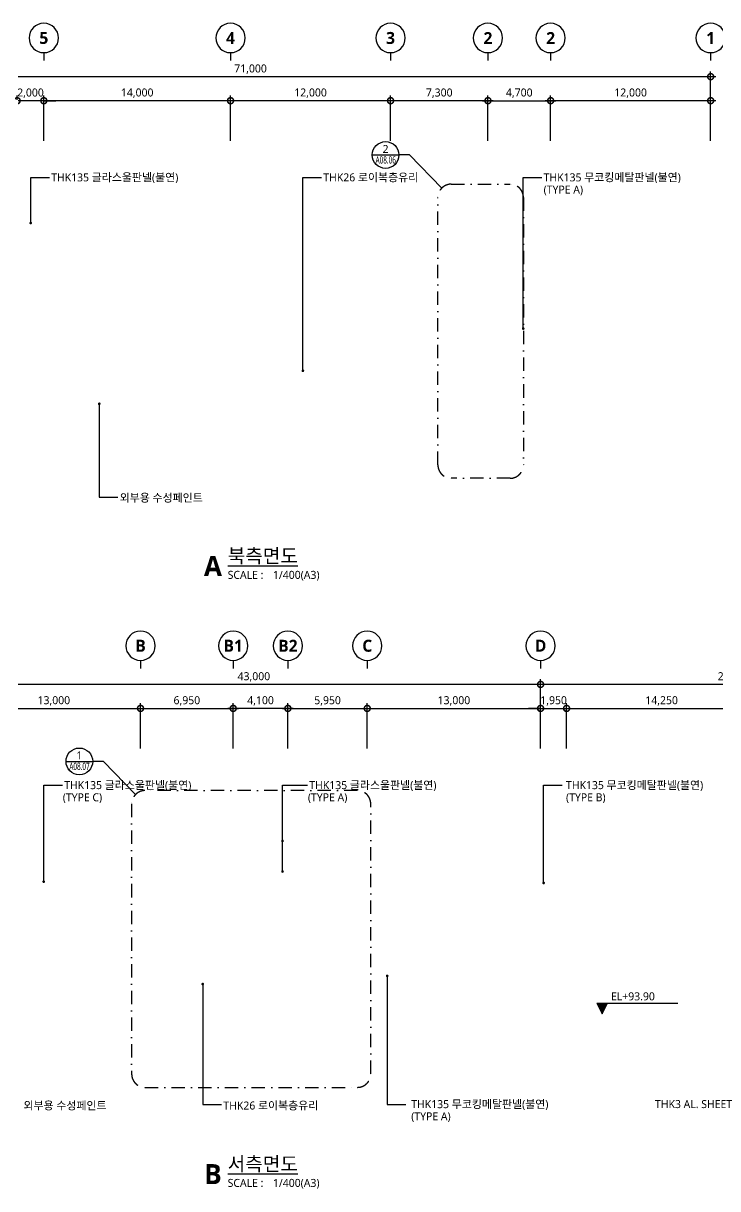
# Model space of a CAD drawing. Header units: millimetres. Extents: x 13413 to 329391, y 5875 to 100395.
# Drawn here: x 228911 to 280979, y 13047 to 100395 of the extents above; entities that cross this region are included whole.
import ezdxf
from ezdxf.enums import TextEntityAlignment as Align

# ---------------------------------------------------------------- set-up
doc = ezdxf.new("R2010")
doc.units = ezdxf.units.MM
doc.header["$LTSCALE"] = 200
doc.linetypes.add('DASHDOT-GAUN', pattern=[10, 5, -2.5, 0, -2.5])
doc.layers.get('DEFPOINTS').update_dxf_attribs({"color": 137})
for name, color, linetype in [('DIM', 7, 'Continuous'), ('SYM', 6, 'Continuous'), ('SYM-BUB', 3, 'Continuous'), ('SYM-LEAD', 6, 'Continuous'), ('SYM-LEVEL', 7, 'Continuous'), ('XR-ELEV$0$TEXT', 3, 'Continuous')]:
    doc.layers.add(name, color=color, linetype=linetype)
doc.styles.add('$0$스타일1', font='malgun.ttf')
doc.styles.add('XR-ELEV$0$스타일1', font='malgun.ttf')
doc.styles.add('맑은고딕B', font='malgunbd.ttf')
doc.styles.add('스타일1', font='malgun.ttf')
doc.dimstyles.new('CJA', dxfattribs={"dimscale": 300, "dimtxt": 2.7, "dimasz": 1, "dimexe": 2, "dimexo": 3, "dimgap": 1, "dimtad": 1, "dimdec": 0, "dimzin": 1, "dimdsep": 46, "dimlunit": 6, "dimtxsty": '$0$스타일1', "dimblk": 'CJDOT', "dimcen": 0.09, "dimdle": 1, "dimclrd": 256, "dimclre": 256, "dimclrt": 3, "dimadec": 0, "dimazin": 0, "dimtfac": 1, "dimtdec": 0, "dimtix": 1, "dimtmove": 2, "dimatfit": 3, "dimldrblk": 'CJDOT', "dimfxl": 1, "dimtolj": 1, "dimtzin": 1, "dimarcsym": 0})
doc.dimstyles.new('DIM-QD 1', dxfattribs={"dimtxt": 3, "dimasz": 1.5, "dimexe": 1, "dimexo": 0, "dimgap": 1, "dimtad": 1, "dimdec": 3, "dimdsep": 46, "dimlunit": 6, "dimtxsty": '$0$스타일1', "dimblk1": 'ARCHTICK', "dimblk2": 'ARCHTICK', "dimsah": 1, "dimcen": 0, "dimclrd": 256, "dimclre": 256, "dimclrt": 3, "dimazin": 2, "dimtfac": 1, "dimtdec": 3, "dimtix": 1, "dimtmove": 2, "dimatfit": 3, "dimldrblk": 'ARCHTICK', "dimfxl": 1, "dimtolj": 1, "dimtzin": 0, "dimarcsym": 0})

# ---------------------------------------------------------------- blocks, each defined once
blk = doc.blocks.new('_DotSmall')
at = {"color": 0, "linetype": 'ByBlock', "const_width": 0.5}
blk.add_lwpolyline([(-0.0625, 0, 1), (0.0625, 0, 1)], format="xyb", close=True, dxfattribs=at)
blk = doc.blocks.new('*D18')
at = {"layer": 'DEFPOINTS', "color": 0, "transparency": 16777216}
for p in [(224700, 50844), (224700, 45444), (267700, 45444)]:
    blk.add_point(p, dxfattribs=at)
at = {"layer": 'DIM', "color": 7, "lineweight": -2, "transparency": 16777216}
for p, q in [((268100, 50844), (224300, 50844)), ((224700, 46044), (224700, 51244)), ((267700, 46044), (267700, 51244))]:
    blk.add_line(p, q, dxfattribs=at)
at = {"layer": 'DIM', "color": 7, "lineweight": -2, "transparency": 16777216, "xscale": 900, "yscale": 900, "zscale": 900, "rotation": 180}
blk.add_blockref('_DotSmall', (224700, 50844), dxfattribs=at)
at = {"layer": 'DIM', "color": 7, "lineweight": -2, "transparency": 16777216, "xscale": 900, "yscale": 900, "zscale": 900}
blk.add_blockref('_DotSmall', (267700, 50844), dxfattribs=at)
at = {"layer": 'DIM', "color": 3, "transparency": 16777216, "insert": (246200, 51404), "char_height": 600, "attachment_point": 5, "style": '$0$스타일1'}
blk.add_mtext('\\A1;43,000', dxfattribs=at)
blk = doc.blocks.new('CJDOT')
blk.add_line((-2, 0), (2, 0))
at = {"const_width": 0.5}
blk.add_lwpolyline([(-0.25, 0, 1), (0.25, 0, 1)], format="xyb", close=True, dxfattribs=at)
blk = doc.blocks.new('*D19')
at = {"layer": 'DEFPOINTS', "color": 0, "transparency": 16777216}
for p in [(237700, 49044), (224700, 45444), (237700, 45444)]:
    blk.add_point(p, dxfattribs=at)
at = {"layer": 'DIM', "color": 7, "lineweight": -2, "transparency": 16777216}
for p, q in [((224300, 49044), (238100, 49044)), ((224700, 46044), (224700, 49444)), ((237700, 46044), (237700, 49444))]:
    blk.add_line(p, q, dxfattribs=at)
at = {"layer": 'DIM', "color": 7, "lineweight": -2, "transparency": 16777216, "xscale": 900, "yscale": 900, "zscale": 900, "rotation": 180}
blk.add_blockref('_DotSmall', (224700, 49044), dxfattribs=at)
at = {"layer": 'DIM', "color": 7, "lineweight": -2, "transparency": 16777216, "xscale": 900, "yscale": 900, "zscale": 900}
blk.add_blockref('_DotSmall', (237700, 49044), dxfattribs=at)
at = {"layer": 'DIM', "color": 3, "transparency": 16777216, "insert": (231200, 49606), "char_height": 600, "attachment_point": 5, "style": '$0$스타일1'}
blk.add_mtext('\\A1;13,000', dxfattribs=at)
blk = doc.blocks.new('*D20')
at = {"layer": 'DEFPOINTS', "color": 0, "transparency": 16777216}
for p in [(244650, 49044), (237700, 45444), (244650, 45444)]:
    blk.add_point(p, dxfattribs=at)
at = {"layer": 'DIM', "color": 7, "lineweight": -2, "transparency": 16777216}
for p, q in [((237300, 49044), (245050, 49044)), ((237700, 46044), (237700, 49444)), ((244650, 46044), (244650, 49444))]:
    blk.add_line(p, q, dxfattribs=at)
at = {"layer": 'DIM', "color": 7, "lineweight": -2, "transparency": 16777216, "xscale": 900, "yscale": 900, "zscale": 900, "rotation": 180}
blk.add_blockref('_DotSmall', (237700, 49044), dxfattribs=at)
at = {"layer": 'DIM', "color": 7, "lineweight": -2, "transparency": 16777216, "xscale": 900, "yscale": 900, "zscale": 900}
blk.add_blockref('_DotSmall', (244650, 49044), dxfattribs=at)
at = {"layer": 'DIM', "color": 3, "transparency": 16777216, "insert": (241175, 49604), "char_height": 600, "attachment_point": 5, "style": '$0$스타일1'}
blk.add_mtext('\\A1;6,950', dxfattribs=at)
blk = doc.blocks.new('*D21')
at = {"layer": 'DEFPOINTS', "color": 0, "transparency": 16777216}
for p in [(267700, 49044), (254700, 45444), (267700, 45444)]:
    blk.add_point(p, dxfattribs=at)
at = {"layer": 'DIM', "color": 7, "lineweight": -2, "transparency": 16777216}
for p, q in [((254300, 49044), (268100, 49044)), ((254700, 46044), (254700, 49444)), ((267700, 46044), (267700, 49444))]:
    blk.add_line(p, q, dxfattribs=at)
at = {"layer": 'DIM', "color": 7, "lineweight": -2, "transparency": 16777216, "xscale": 900, "yscale": 900, "zscale": 900, "rotation": 180}
blk.add_blockref('_DotSmall', (254700, 49044), dxfattribs=at)
at = {"layer": 'DIM', "color": 7, "lineweight": -2, "transparency": 16777216, "xscale": 900, "yscale": 900, "zscale": 900}
blk.add_blockref('_DotSmall', (267700, 49044), dxfattribs=at)
at = {"layer": 'DIM', "color": 3, "transparency": 16777216, "insert": (261200, 49606), "char_height": 600, "attachment_point": 5, "style": '$0$스타일1'}
blk.add_mtext('\\A1;13,000', dxfattribs=at)
blk = doc.blocks.new('NEW_BUB')
at = {"layer": 'SYM-BUB', "color": 6}
blk.add_line((0, 3), (0, 0), dxfattribs=at)
blk.add_circle((0, 8.5), 5.5, dxfattribs=at)
at = {"layer": 'SYM-BUB', "color": 3, "style": '맑은고딕B'}
blk.add_attdef('X', text='', height=4.5, dxfattribs=at).set_placement((0, 8.5), align=Align.MIDDLE)
blk = doc.blocks.new('*D31')
at = {"layer": 'DEFPOINTS', "color": 0, "transparency": 16777216}
for p in [(209450, 96395), (209450, 90995), (280450, 90995)]:
    blk.add_point(p, dxfattribs=at)
at = {"layer": 'DIM', "color": 7, "lineweight": -2, "transparency": 16777216}
for p, q in [((280850, 96395), (209050, 96395)), ((209450, 91595), (209450, 96795)), ((280450, 91595), (280450, 96795))]:
    blk.add_line(p, q, dxfattribs=at)
at = {"layer": 'DIM', "color": 7, "lineweight": -2, "transparency": 16777216, "xscale": 900, "yscale": 900, "zscale": 900, "rotation": 180}
blk.add_blockref('_DotSmall', (209450, 96395), dxfattribs=at)
at = {"layer": 'DIM', "color": 7, "lineweight": -2, "transparency": 16777216, "xscale": 900, "yscale": 900, "zscale": 900}
blk.add_blockref('_DotSmall', (280450, 96395), dxfattribs=at)
at = {"layer": 'DIM', "color": 3, "transparency": 16777216, "insert": (245950, 96957), "char_height": 600, "attachment_point": 5, "style": '스타일1'}
blk.add_mtext('\\A1;71,000', dxfattribs=at)
blk = doc.blocks.new('*D32')
at = {"layer": 'DEFPOINTS', "color": 0, "transparency": 16777216}
for p in [(268450, 94595), (268450, 90995), (280450, 90995)]:
    blk.add_point(p, dxfattribs=at)
at = {"layer": 'DIM', "color": 7, "lineweight": -2, "transparency": 16777216}
for p, q in [((280850, 94595), (268050, 94595)), ((268450, 91595), (268450, 94995)), ((280450, 91595), (280450, 94995))]:
    blk.add_line(p, q, dxfattribs=at)
at = {"layer": 'DIM', "color": 7, "lineweight": -2, "transparency": 16777216, "xscale": 900, "yscale": 900, "zscale": 900, "rotation": 180}
blk.add_blockref('_DotSmall', (268450, 94595), dxfattribs=at)
at = {"layer": 'DIM', "color": 7, "lineweight": -2, "transparency": 16777216, "xscale": 900, "yscale": 900, "zscale": 900}
blk.add_blockref('_DotSmall', (280450, 94595), dxfattribs=at)
at = {"layer": 'DIM', "color": 3, "transparency": 16777216, "insert": (274450, 95157), "char_height": 600, "attachment_point": 5, "style": '스타일1'}
blk.add_mtext('\\A1;12,000', dxfattribs=at)
blk = doc.blocks.new('*D33')
at = {"layer": 'DEFPOINTS', "color": 0, "transparency": 16777216}
for p in [(256450, 94595), (256450, 90995), (263750, 90995)]:
    blk.add_point(p, dxfattribs=at)
at = {"layer": 'DIM', "color": 7, "lineweight": -2, "transparency": 16777216}
for p, q in [((264150, 94595), (256050, 94595)), ((256450, 91595), (256450, 94995)), ((263750, 91595), (263750, 94995))]:
    blk.add_line(p, q, dxfattribs=at)
at = {"layer": 'DIM', "color": 7, "lineweight": -2, "transparency": 16777216, "xscale": 900, "yscale": 900, "zscale": 900, "rotation": 180}
blk.add_blockref('_DotSmall', (256450, 94595), dxfattribs=at)
at = {"layer": 'DIM', "color": 7, "lineweight": -2, "transparency": 16777216, "xscale": 900, "yscale": 900, "zscale": 900}
blk.add_blockref('_DotSmall', (263750, 94595), dxfattribs=at)
at = {"layer": 'DIM', "color": 3, "transparency": 16777216, "insert": (260100, 95155), "char_height": 600, "attachment_point": 5, "style": '스타일1'}
blk.add_mtext('\\A1;7,300', dxfattribs=at)
blk = doc.blocks.new('*D34')
at = {"layer": 'DEFPOINTS', "color": 0, "transparency": 16777216}
for p in [(244450, 94595), (244450, 90995), (256450, 90995)]:
    blk.add_point(p, dxfattribs=at)
at = {"layer": 'DIM', "color": 7, "lineweight": -2, "transparency": 16777216}
for p, q in [((256850, 94595), (244050, 94595)), ((244450, 91595), (244450, 94995)), ((256450, 91595), (256450, 94995))]:
    blk.add_line(p, q, dxfattribs=at)
at = {"layer": 'DIM', "color": 7, "lineweight": -2, "transparency": 16777216, "xscale": 900, "yscale": 900, "zscale": 900, "rotation": 180}
blk.add_blockref('_DotSmall', (244450, 94595), dxfattribs=at)
at = {"layer": 'DIM', "color": 7, "lineweight": -2, "transparency": 16777216, "xscale": 900, "yscale": 900, "zscale": 900}
blk.add_blockref('_DotSmall', (256450, 94595), dxfattribs=at)
at = {"layer": 'DIM', "color": 3, "transparency": 16777216, "insert": (250450, 95157), "char_height": 600, "attachment_point": 5, "style": '스타일1'}
blk.add_mtext('\\A1;12,000', dxfattribs=at)
blk = doc.blocks.new('*D36')
at = {"layer": 'DEFPOINTS', "color": 0, "transparency": 16777216}
for p in [(230450, 94595), (230450, 90995), (244450, 90995)]:
    blk.add_point(p, dxfattribs=at)
at = {"layer": 'DIM', "color": 7, "lineweight": -2, "transparency": 16777216}
for p, q in [((244850, 94595), (230050, 94595)), ((230450, 91595), (230450, 94995)), ((244450, 91595), (244450, 94995))]:
    blk.add_line(p, q, dxfattribs=at)
at = {"layer": 'DIM', "color": 7, "lineweight": -2, "transparency": 16777216, "xscale": 900, "yscale": 900, "zscale": 900, "rotation": 180}
blk.add_blockref('_DotSmall', (230450, 94595), dxfattribs=at)
at = {"layer": 'DIM', "color": 7, "lineweight": -2, "transparency": 16777216, "xscale": 900, "yscale": 900, "zscale": 900}
blk.add_blockref('_DotSmall', (244450, 94595), dxfattribs=at)
at = {"layer": 'DIM', "color": 3, "transparency": 16777216, "insert": (237450, 95157), "char_height": 600, "attachment_point": 5, "style": '스타일1'}
blk.add_mtext('\\A1;14,000', dxfattribs=at)
blk = doc.blocks.new('LEVEL2')
at = {"layer": 'SYM-LEVEL'}
blk.add_hatch(color=6, dxfattribs=at).paths.add_polyline_path([(2, 4), (-2, 4), (0, 0)])
at = {"layer": 'SYM-LEVEL', "color": 6}
for p, q in [((-2, 4), (6.35, 4)), ((-2, 4), (0, 0)), ((0, 0), (2, 4)), ((5.68, 4), (28.41, 4))]:
    blk.add_line(p, q, dxfattribs=at)
at = {"layer": 'SYM-LEVEL', "color": 3, "style": '스타일1'}
for tag, p in [('1층-바닥마감', (3.37, 5.11)), ('EL-+100', (3.37, 0.07))]:
    blk.add_attdef(tag, p, '', height=3, dxfattribs=at)
blk = doc.blocks.new('_ARCHTICK')
at = {"color": 0, "linetype": 'ByBlock', "const_width": 0.15}
blk.add_lwpolyline([(-0.5, -0.5), (0.5, 0.5)], dxfattribs=at)
blk = doc.blocks.new('dwgtitle')
at = {"layer": 'SYM', "color": 3, "style": '스타일1'}
blk.add_text('SCALE :', height=4, dxfattribs=at).set_placement((12.25, -1.4))
for tag, p, height in [('%%UTITLE', (12.25, 6.59), 7), ('1/100', (34.89, -1.4), 4)]:
    blk.add_attdef(tag, p, '', height=height, dxfattribs=at)
at = {"layer": 'SYM', "color": 6, "style": '맑은고딕B'}
blk.add_attdef('A', text='', height=10, dxfattribs=at).set_placement((4.89, 5), align=Align.MIDDLE)
blk = doc.blocks.new('DET1')
at = {"layer": 'SYM', "color": 6}
blk.add_line((0, 0), (10, 0), dxfattribs=at)
blk.add_circle((5, 0), 5, dxfattribs=at)
at = {"layer": 'SYM', "color": 3, "style": '스타일1'}
blk.add_attdef('1', text='', height=3, dxfattribs=at).set_placement((5, 2.25), align=Align.MIDDLE)
at = {"layer": 'SYM', "color": 3, "style": '스타일1', "width": 0.84071}
blk.add_attdef('A2.01', text='', height=2.7, dxfattribs=at).set_placement((1.24, -3.19), (9.23, -3.19), align=Align.FIT)
blk = doc.blocks.new('*D89')
at = {"layer": 'DEFPOINTS', "color": 0, "transparency": 16777216}
for p in [(268450, 94595), (263750, 90995), (268450, 90995)]:
    blk.add_point(p, dxfattribs=at)
at = {"layer": 'DIM', "color": 7, "lineweight": -2, "transparency": 16777216}
for p, q in [((263350, 94595), (268850, 94595)), ((263750, 91595), (263750, 94995)), ((268450, 91595), (268450, 94995))]:
    blk.add_line(p, q, dxfattribs=at)
at = {"layer": 'DIM', "color": 7, "lineweight": -2, "transparency": 16777216, "xscale": 900, "yscale": 900, "zscale": 900, "rotation": 180}
blk.add_blockref('_DotSmall', (263750, 94595), dxfattribs=at)
at = {"layer": 'DIM', "color": 7, "lineweight": -2, "transparency": 16777216, "xscale": 900, "yscale": 900, "zscale": 900}
blk.add_blockref('_DotSmall', (268450, 94595), dxfattribs=at)
at = {"layer": 'DIM', "color": 3, "transparency": 16777216, "insert": (266100, 95155), "char_height": 600, "attachment_point": 5, "style": '스타일1'}
blk.add_mtext('\\A1;4,700', dxfattribs=at)
blk = doc.blocks.new('*D90')
at = {"layer": 'DEFPOINTS', "color": 0, "transparency": 16777216}
for p in [(228450, 94595), (228450, 90995), (230450, 90995)]:
    blk.add_point(p, dxfattribs=at)
at = {"layer": 'DIM', "color": 7, "lineweight": -2, "transparency": 16777216}
for p, q in [((228450, 94595), (227550, 94595)), ((228450, 91595), (228450, 94995)), ((230450, 94595), (228450, 94595)), ((230450, 91595), (230450, 94995)), ((230450, 94595), (231350, 94595))]:
    blk.add_line(p, q, dxfattribs=at)
at = {"layer": 'DIM', "color": 7, "lineweight": -2, "transparency": 16777216, "xscale": 900, "yscale": 900, "zscale": 900}
blk.add_blockref('_DotSmall', (228450, 94595), dxfattribs=at)
at = {"layer": 'DIM', "color": 7, "lineweight": -2, "transparency": 16777216, "xscale": 900, "yscale": 900, "zscale": 900, "rotation": 180}
blk.add_blockref('_DotSmall', (230450, 94595), dxfattribs=at)
at = {"layer": 'DIM', "color": 3, "transparency": 16777216, "insert": (229450, 95155), "char_height": 600, "attachment_point": 5, "style": '스타일1'}
blk.add_mtext('\\A1;2,000', dxfattribs=at)
blk = doc.blocks.new('*D93')
at = {"layer": 'DEFPOINTS', "color": 0, "transparency": 16777216}
for p in [(244650, 49044), (244650, 45444), (248750, 45444)]:
    blk.add_point(p, dxfattribs=at)
at = {"layer": 'DIM', "color": 7, "lineweight": -2, "transparency": 16777216}
for p, q in [((249150, 49044), (244250, 49044)), ((244650, 46044), (244650, 49444)), ((248750, 46044), (248750, 49444))]:
    blk.add_line(p, q, dxfattribs=at)
at = {"layer": 'DIM', "color": 7, "lineweight": -2, "transparency": 16777216, "xscale": 900, "yscale": 900, "zscale": 900, "rotation": 180}
blk.add_blockref('_DotSmall', (244650, 49044), dxfattribs=at)
at = {"layer": 'DIM', "color": 7, "lineweight": -2, "transparency": 16777216, "xscale": 900, "yscale": 900, "zscale": 900}
blk.add_blockref('_DotSmall', (248750, 49044), dxfattribs=at)
at = {"layer": 'DIM', "color": 3, "transparency": 16777216, "insert": (246700, 49606), "char_height": 600, "attachment_point": 5, "style": '$0$스타일1'}
blk.add_mtext('\\A1;4,100', dxfattribs=at)
blk = doc.blocks.new('*D94')
at = {"layer": 'DEFPOINTS', "color": 0, "transparency": 16777216}
for p in [(254700, 49044), (248750, 45444), (254700, 45444)]:
    blk.add_point(p, dxfattribs=at)
at = {"layer": 'DIM', "color": 7, "lineweight": -2, "transparency": 16777216}
for p, q in [((248350, 49044), (255100, 49044)), ((248750, 46044), (248750, 49444)), ((254700, 46044), (254700, 49444))]:
    blk.add_line(p, q, dxfattribs=at)
at = {"layer": 'DIM', "color": 7, "lineweight": -2, "transparency": 16777216, "xscale": 900, "yscale": 900, "zscale": 900, "rotation": 180}
blk.add_blockref('_DotSmall', (248750, 49044), dxfattribs=at)
at = {"layer": 'DIM', "color": 7, "lineweight": -2, "transparency": 16777216, "xscale": 900, "yscale": 900, "zscale": 900}
blk.add_blockref('_DotSmall', (254700, 49044), dxfattribs=at)
at = {"layer": 'DIM', "color": 3, "transparency": 16777216, "insert": (251725, 49604), "char_height": 600, "attachment_point": 5, "style": '$0$스타일1'}
blk.add_mtext('\\A1;5,950', dxfattribs=at)
blk = doc.blocks.new('*D98')
at = {"layer": 'DEFPOINTS', "color": 0, "transparency": 16777216}
for p in [(267700, 50844), (267700, 45444), (296700, 45444)]:
    blk.add_point(p, dxfattribs=at)
at = {"layer": 'DIM', "color": 7, "lineweight": -2, "transparency": 16777216}
for p, q in [((297100, 50844), (267300, 50844)), ((267700, 46044), (267700, 51244)), ((296700, 46044), (296700, 51244))]:
    blk.add_line(p, q, dxfattribs=at)
at = {"layer": 'DIM', "color": 7, "lineweight": -2, "transparency": 16777216, "xscale": 900, "yscale": 900, "zscale": 900, "rotation": 180}
blk.add_blockref('_DotSmall', (267700, 50844), dxfattribs=at)
at = {"layer": 'DIM', "color": 7, "lineweight": -2, "transparency": 16777216, "xscale": 900, "yscale": 900, "zscale": 900}
blk.add_blockref('_DotSmall', (296700, 50844), dxfattribs=at)
at = {"layer": 'DIM', "color": 3, "transparency": 16777216, "insert": (282200, 51404), "char_height": 600, "attachment_point": 5, "style": '$0$스타일1'}
blk.add_mtext('\\A1;29,000', dxfattribs=at)
blk = doc.blocks.new('*D99')
at = {"layer": 'DEFPOINTS', "color": 0, "transparency": 16777216}
for p in [(269650, 49044), (267700, 45444), (269650, 45444)]:
    blk.add_point(p, dxfattribs=at)
at = {"layer": 'DIM', "color": 7, "lineweight": -2, "transparency": 16777216}
for p, q in [((267700, 49044), (266800, 49044)), ((267700, 46044), (267700, 49444)), ((267700, 49044), (269650, 49044)), ((269650, 46044), (269650, 49444)), ((269650, 49044), (270550, 49044))]:
    blk.add_line(p, q, dxfattribs=at)
at = {"layer": 'DIM', "color": 7, "lineweight": -2, "transparency": 16777216, "xscale": 900, "yscale": 900, "zscale": 900}
blk.add_blockref('_DotSmall', (267700, 49044), dxfattribs=at)
at = {"layer": 'DIM', "color": 7, "lineweight": -2, "transparency": 16777216, "xscale": 900, "yscale": 900, "zscale": 900, "rotation": 180}
blk.add_blockref('_DotSmall', (269650, 49044), dxfattribs=at)
at = {"layer": 'DIM', "color": 3, "transparency": 16777216, "insert": (268675, 49606), "char_height": 600, "attachment_point": 5, "style": '$0$스타일1'}
blk.add_mtext('\\A1;1,950', dxfattribs=at)
blk = doc.blocks.new('*D100')
at = {"layer": 'DEFPOINTS', "color": 0, "transparency": 16777216}
for p in [(283900, 49044), (269650, 45444), (283900, 45444)]:
    blk.add_point(p, dxfattribs=at)
at = {"layer": 'DIM', "color": 7, "lineweight": -2, "transparency": 16777216}
for p, q in [((269250, 49044), (284300, 49044)), ((269650, 46044), (269650, 49444)), ((283900, 46044), (283900, 49444))]:
    blk.add_line(p, q, dxfattribs=at)
at = {"layer": 'DIM', "color": 7, "lineweight": -2, "transparency": 16777216, "xscale": 900, "yscale": 900, "zscale": 900, "rotation": 180}
blk.add_blockref('_DotSmall', (269650, 49044), dxfattribs=at)
at = {"layer": 'DIM', "color": 7, "lineweight": -2, "transparency": 16777216, "xscale": 900, "yscale": 900, "zscale": 900}
blk.add_blockref('_DotSmall', (283900, 49044), dxfattribs=at)
at = {"layer": 'DIM', "color": 3, "transparency": 16777216, "insert": (276775, 49606), "char_height": 600, "attachment_point": 5, "style": '$0$스타일1'}
blk.add_mtext('\\A1;14,250', dxfattribs=at)

msp = doc.modelspace()

# ---------------------------------------------------------------- linework, layer by layer
at = {"layer": 'SYM', "color": 6}
for points in [[(260288.9, 88043.4), (257875.6, 90524.8), (257075.6, 90524.8)], [(237326.7, 42592.1), (234913.4, 45073.5), (234113.4, 45073.5)]]:
    msp.add_lwpolyline(points, dxfattribs=at)
at = {"layer": 'SYM', "color": 3, "linetype": 'DASHDOT-GAUN'}
for points in [[(260996, 88336.3), (265412.7, 88336.3, -0.4142136), (266412.7, 87336.3), (266412.7, 67294.9, -0.4142136), (265412.7, 66294.9), (260996, 66294.9, -0.4142136), (259996, 67294.9), (259996, 87336.3, -0.4142136)], [(238033.8, 20643.6), (253967.2, 20643.6, 0.4142136), (254967.2, 21643.6), (254967.2, 41885, 0.4142136), (253967.2, 42885), (238033.8, 42885, 0.4142136), (237033.8, 41885), (237033.8, 21643.6, 0.4142136)]]:
    msp.add_lwpolyline(points, format="xyb", close=True, dxfattribs=at)

# ---------------------------------------------------------------- block references
ref = msp.add_blockref('DET1', (255075.6, 90524.8), dxfattribs=dict(xscale=200.0000000000001, yscale=200.0000000000001, zscale=200.0000000000001))
ref.add_attrib('A2.01', 'A08.06', dxfattribs={"layer": 'SYM', "color": 3, "height": 540, "style": '스타일1', "width": 0.658498}).set_placement((255324.5, 89886.8), (256848.3, 89886.8), align=Align.FIT)
ref.add_attrib('1', '2', dxfattribs={"layer": 'SYM', "color": 3, "height": 600, "style": '스타일1'}).set_placement((256075.6, 90974.8), align=Align.MIDDLE)
ref = msp.add_blockref('DET1', (232113.4, 45073.5), dxfattribs=dict(xscale=200.0000000000001, yscale=200.0000000000001, zscale=200.0000000000001))
ref.add_attrib('A2.01', 'A08.07', dxfattribs={"layer": 'SYM', "color": 3, "height": 540, "style": '스타일1', "width": 0.658498}).set_placement((232362.2, 44435.5), (233886.1, 44435.5), align=Align.FIT)
ref.add_attrib('1', '1', dxfattribs={"layer": 'SYM', "color": 3, "height": 600, "style": '스타일1'}).set_placement((233113.4, 45523.5), align=Align.MIDDLE)
at = {"layer": 'SYM', "xscale": 150, "yscale": 150, "zscale": 150}
for p, values in [((242397.4, 58964), {'%%UTITLE': '%%u북측면도', '1/100': '1/400(A3)', 'A': 'A'}), ((242397.4, 13389.3), {'%%UTITLE': '%%u서측면도', '1/100': '1/400(A3)', 'A': 'B'})]:
    msp.add_blockref('dwgtitle', p, dxfattribs=at).add_auto_attribs(values)
at = {"layer": 'SYM-BUB'}
ref = msp.add_blockref('NEW_BUB', (230450, 97594.9), dxfattribs=dict(at, xscale=-200.0000000000001, yscale=200.0000000000001, zscale=200.0000000000001))
ref.add_attrib('X', '5', dxfattribs={"color": 3, "height": 900, "style": '맑은고딕B'}).set_placement((230450, 99294.9), align=Align.MIDDLE)
ref = msp.add_blockref('NEW_BUB', (244450, 97594.9), dxfattribs=dict(at, xscale=-200.0000000000001, yscale=200.0000000000001, zscale=200.0000000000001))
ref.add_attrib('X', '4', dxfattribs={"color": 3, "height": 900, "style": '맑은고딕B'}).set_placement((244450, 99294.9), align=Align.MIDDLE)
ref = msp.add_blockref('NEW_BUB', (256450, 97594.9), dxfattribs=dict(at, xscale=-200.0000000000001, yscale=200.0000000000001, zscale=200.0000000000001))
ref.add_attrib('X', '3', dxfattribs={"color": 3, "height": 900, "style": '맑은고딕B'}).set_placement((256450, 99294.9), align=Align.MIDDLE)
ref = msp.add_blockref('NEW_BUB', (263750, 97594.9), dxfattribs=dict(at, xscale=-200.0000000000001, yscale=200.0000000000001, zscale=200.0000000000001))
ref.add_attrib('X', '2', dxfattribs={"color": 3, "height": 900, "style": '맑은고딕B'}).set_placement((263750, 99294.9), align=Align.MIDDLE)
ref = msp.add_blockref('NEW_BUB', (268450, 97594.9), dxfattribs=dict(at, xscale=-200.0000000000001, yscale=200.0000000000001, zscale=200.0000000000001))
ref.add_attrib('X', '2', dxfattribs={"color": 3, "height": 900, "style": '맑은고딕B'}).set_placement((268450, 99294.9), align=Align.MIDDLE)
ref = msp.add_blockref('NEW_BUB', (280450, 97594.9), dxfattribs=dict(at, xscale=-200.0000000000001, yscale=200.0000000000001, zscale=200.0000000000001))
ref.add_attrib('X', '1', dxfattribs={"color": 3, "height": 900, "style": '맑은고딕B'}).set_placement((280450, 99294.9), align=Align.MIDDLE)
ref = msp.add_blockref('NEW_BUB', (237700, 52043.6), dxfattribs=dict(at, xscale=-200.0000000000001, yscale=200.0000000000001, zscale=200.0000000000001))
ref.add_attrib('X', 'B', dxfattribs={"color": 3, "height": 900, "style": '맑은고딕B'}).set_placement((237700, 53743.6), align=Align.MIDDLE)
ref = msp.add_blockref('NEW_BUB', (244650, 52043.6), dxfattribs=dict(at, xscale=-200.0000000000001, yscale=200.0000000000001, zscale=200.0000000000001))
ref.add_attrib('X', 'B1', dxfattribs={"color": 3, "height": 900, "style": '맑은고딕B'}).set_placement((244650, 53743.6), align=Align.MIDDLE)
ref = msp.add_blockref('NEW_BUB', (248750, 52043.6), dxfattribs=dict(at, xscale=-200.0000000000001, yscale=200.0000000000001, zscale=200.0000000000001))
ref.add_attrib('X', 'B2', dxfattribs={"color": 3, "height": 900, "style": '맑은고딕B'}).set_placement((248750, 53743.6), align=Align.MIDDLE)
ref = msp.add_blockref('NEW_BUB', (254700, 52043.6), dxfattribs=dict(at, xscale=-200.0000000000001, yscale=200.0000000000001, zscale=200.0000000000001))
ref.add_attrib('X', 'C', dxfattribs={"color": 3, "height": 900, "style": '맑은고딕B'}).set_placement((254700, 53743.6), align=Align.MIDDLE)
ref = msp.add_blockref('NEW_BUB', (267700, 52043.6), dxfattribs=dict(at, xscale=-200.0000000000001, yscale=200.0000000000001, zscale=200.0000000000001))
ref.add_attrib('X', 'D', dxfattribs={"color": 3, "height": 900, "style": '맑은고딕B'}).set_placement((267700, 53743.6), align=Align.MIDDLE)
at = {"layer": 'SYM-LEVEL'}
ref = msp.add_blockref('LEVEL2', (272304.6, 26143.6), dxfattribs=dict(at, xscale=200.000000000167, yscale=200.000000000167, zscale=200.000000000167))
ref.add_attrib('1층-바닥마감', 'EL+93.90', (272978.8, 27164.7), dxfattribs={"color": 3, "height": 600, "style": '스타일1'})

# ---------------------------------------------------------------- texts
at = {"layer": 'XR-ELEV$0$TEXT', "color": 3, "style": 'XR-ELEV$0$스타일1'}
for s, p in [('THK135 글라스울판넬(불연)', (231000.9, 88546.8, 1)), ('THK26 로이복층유리', (251407.8, 88546.8, 1)), ('THK135 무코킹메탈판넬(불연)', (267927.5, 88546.8, 1)), ('(TYPE A)', (267927.5, 87633.9, 1)), ('외부용 수성페인트', (236140.6, 64531.6)), ('THK135 글라스울판넬(불연)', (231976, 42995.5, 1)), ('THK135 글라스울판넬(불연)', (250356.7, 42995.5, 1)), ('THK135 무코킹메탈판넬(불연)', (269607, 42995.5, 1)), ('(TYPE C)', (231871.9, 42082.6, 1)), ('(TYPE A)', (250252.6, 42082.6, 1)), ('(TYPE B)', (269607, 42082.6, 1)), ('외부용 수성페인트', (228926.3, 18980.3)), ('THK26 로이복층유리', (243914.4, 18980.3)), ('THK135 무코킹메탈판넬(불연)', (257998.7, 19084.2, 1)), ('THK3 AL. SHEET', (276278, 19088.9)), ('(TYPE A)', (257998.7, 18171.4, 1))]:
    msp.add_text(s, height=600, dxfattribs=at).set_placement(p)

# ---------------------------------------------------------------- dimensions: what is measured, and where the dimension line sits
at = {"layer": 'DIM'}
dim = msp.add_linear_dim(base=(209450, 96394.9), p1=(280450, 90994.9), p2=(209450, 90994.9), angle=0, dimstyle='CJA', override={"dimscale": 200, "dimtxt": 3, "dimasz": 4.5, "dimtxsty": '스타일1', "dimblk1": 'DotSmall', "dimblk2": 'DotSmall', "dimsah": 1, "dimdle": 2, "dimclrd": 7, "dimclre": 7}, dxfattribs=at)
dim.commit()
dim.dimension.update_dxf_attribs({"geometry": '*D31', "text_midpoint": (245950, 96956.9), "dimtype": 160})
for base, p1, p2, angle, override, picture, middle in [((228450, 94594.9), (230450, 90994.9), (228450, 90994.9), 180, {"dimscale": 200, "dimtxt": 3, "dimasz": 4.5, "dimtxsty": '스타일1', "dimblk1": 'DotSmall', "dimblk2": 'DotSmall', "dimsah": 1, "dimdle": 2, "dimclrd": 7, "dimclre": 7}, '*D90', (229450, 95155.3)), ((230450, 94594.9), (244450, 90994.9), (230450, 90994.9), 180, {"dimscale": 200, "dimtxt": 3, "dimasz": 4.5, "dimtxsty": '스타일1', "dimblk1": 'DotSmall', "dimblk2": 'DotSmall', "dimsah": 1, "dimdle": 2, "dimclrd": 7, "dimclre": 7}, '*D36', (237450, 95156.9)), ((244450, 94594.9), (256450, 90994.9), (244450, 90994.9), 0, {"dimscale": 200, "dimtxt": 3, "dimasz": 4.5, "dimtxsty": '스타일1', "dimblk1": 'DotSmall', "dimblk2": 'DotSmall', "dimsah": 1, "dimdle": 2, "dimclrd": 7, "dimclre": 7}, '*D34', (250450, 95156.9)), ((256450, 94594.9), (263750, 90994.9), (256450, 90994.9), 180, {"dimscale": 200, "dimtxt": 3, "dimasz": 4.5, "dimtxsty": '스타일1', "dimblk1": 'DotSmall', "dimblk2": 'DotSmall', "dimsah": 1, "dimdle": 2, "dimclrd": 7, "dimclre": 7}, '*D33', (260100, 95155.3)), ((268450, 94594.9), (263750, 90994.9), (268450, 90994.9), 0, {"dimscale": 200, "dimtxt": 3, "dimasz": 4.5, "dimtxsty": '스타일1', "dimblk1": 'DotSmall', "dimblk2": 'DotSmall', "dimsah": 1, "dimdle": 2, "dimclrd": 7, "dimclre": 7}, '*D89', (266100, 95155.3)), ((268450, 94594.9), (280450, 90994.9), (268450, 90994.9), 0, {"dimscale": 200, "dimtxt": 3, "dimasz": 4.5, "dimtxsty": '스타일1', "dimblk1": 'DotSmall', "dimblk2": 'DotSmall', "dimsah": 1, "dimdle": 2, "dimclrd": 7, "dimclre": 7}, '*D32', (274450, 95156.9)), ((237700, 49043.6), (224700, 45443.6), (237700, 45443.6), 180, {"dimscale": 200, "dimtxt": 3, "dimasz": 4.5, "dimblk1": 'DotSmall', "dimblk2": 'DotSmall', "dimsah": 1, "dimdle": 2, "dimclrd": 7, "dimclre": 7}, '*D19', (231200, 49605.6)), ((244650, 49043.6), (248750, 45443.6), (244650, 45443.6), 180, {"dimscale": 200, "dimtxt": 3, "dimasz": 4.5, "dimblk1": 'DotSmall', "dimblk2": 'DotSmall', "dimsah": 1, "dimdle": 2, "dimclrd": 7, "dimclre": 7}, '*D93', (246700, 49605.6)), ((254700, 49043.6), (248750, 45443.6), (254700, 45443.6), 0, {"dimscale": 200, "dimtxt": 3, "dimasz": 4.5, "dimblk1": 'DotSmall', "dimblk2": 'DotSmall', "dimsah": 1, "dimdle": 2, "dimclrd": 7, "dimclre": 7}, '*D94', (251725, 49604))]:
    dim = msp.add_linear_dim(base=base, p1=p1, p2=p2, angle=angle, dimstyle='CJA', override=override, dxfattribs=at)
    dim.commit()
    dim.dimension.update_dxf_attribs({"geometry": picture, "text_midpoint": middle})
for base, p1, p2, picture, middle in [((224700, 50843.6), (267700, 45443.6), (224700, 45443.6), '*D18', (246200, 51404)), ((267700, 50843.6), (296700, 45443.6), (267700, 45443.6), '*D98', (282200, 51404)), ((244650, 49043.6), (237700, 45443.6), (244650, 45443.6), '*D20', (241175, 49604)), ((267700, 49043.6), (254700, 45443.6), (267700, 45443.6), '*D21', (261200, 49605.6)), ((269650, 49043.6), (267700, 45443.6), (269650, 45443.6), '*D99', (268675, 49605.6)), ((283900, 49043.6), (269650, 45443.6), (283900, 45443.6), '*D100', (276775, 49605.6))]:
    dim = msp.add_linear_dim(base=base, p1=p1, p2=p2, dimstyle='CJA', override={"dimscale": 200, "dimtxt": 3, "dimasz": 4.5, "dimblk1": 'DotSmall', "dimblk2": 'DotSmall', "dimsah": 1, "dimdle": 2, "dimclrd": 7, "dimclre": 7}, dxfattribs=at)
    dim.commit()
    dim.dimension.update_dxf_attribs({"geometry": picture, "text_midpoint": middle})

# ---------------------------------------------------------------- leaders
at = {"layer": 'SYM-LEAD'}
for points in [[(229468.2, 85422.6, 1), (229468.2, 88849.9, 1), (230868.2, 88849.9, 1)], [(249875.1, 74351.9, 1), (249875.1, 88849.9, 1), (251275.1, 88849.9, 1)], [(266394.8, 77512.8, 1), (266394.8, 88849.9, 1), (267794.8, 88849.9, 1)], [(234607.9, 71877.7), (234607.9, 64868), (236007.9, 64868)], [(230443.3, 36060.8, 1), (230443.3, 43298.6, 1), (231843.3, 43298.6, 1)], [(248346.8, 39108.1, 1), (248346.8, 43298.6, 1), (250224, 43298.6, 1)], [(248346.8, 36818.8, 1), (248346.8, 41009.3, 1), (248346.8, 43298.6, 1)], [(267924.5, 35961, 1), (267924.5, 43298.6, 1), (269324.5, 43298.6, 1)], [(256196.8, 28995.6, 1), (256196.8, 19362.6, 1), (257596.8, 19362.6, 1)], [(242365.7, 28385.2, 1), (242365.7, 19362.6, 1), (243765.7, 19362.6, 1)]]:
    msp.add_leader(points, dimstyle='DIM-QD 1', override={"dimscale": 100, "dimasz": 2, "dimtad": 0, "dimclrd": 6, "dimldrblk": 'DOT'}, dxfattribs=at)

doc.saveas('drawing.dxf')
